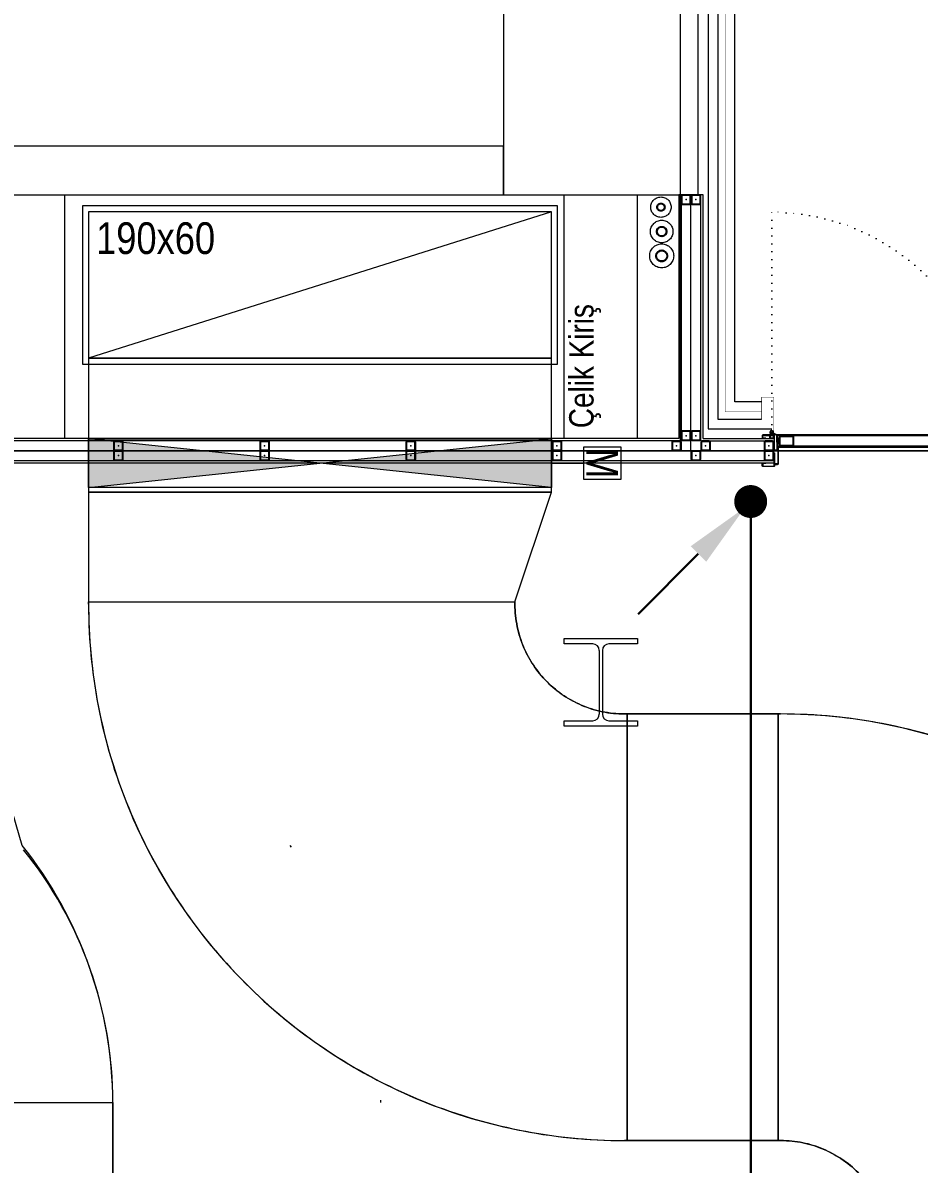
# Model space of a CAD drawing. Extents: x -2050 to 29725, y -1777 to 6820.
# Drawn here: x 19520.3 to 19888.2, y 1547.3 to 2015.5 of the extents above; entities that cross this region are included whole.
import ezdxf
from ezdxf.enums import TextEntityAlignment as Align
from ezdxf.xclip import XClip

# ---------------------------------------------------------------- set-up
doc = ezdxf.new("R2010")
doc.units = 0
doc.header["$LTSCALE"] = 25
doc.header["$MEASUREMENT"] = 0
doc.header["$XCLIPFRAME"] = 0
doc.linetypes.add('DOT2', pattern=[0.125, 0, -0.125])
doc.linetypes.add('HIDDEN', pattern=[0.375, 0.25, -0.125])
doc.layers.get('0').update_dxf_attribs({"color": 9, "lineweight": 9})
for name, color, linetype, lineweight in [('00', 9, 'Continuous', 9), ('01', 9, 'Continuous', 9), ('06B', 9, 'Continuous', 9), ('06D', 9, 'Continuous', 9), ('10', 9, 'Continuous', 9), ('11', 9, 'Continuous', 9), ('20', 9, 'DOT2', 9), ('21', 9, 'Continuous', 9), ('33', 9, 'BATTING', 9), ('40', 9, 'Continuous', 9), ('40B', 9, 'Continuous', 9), ('DATA TAVAN', 160, 'Continuous', 30), ('E-AŞAĞIDAN GELEN HAT', 7, 'Continuous', 30)]:
    doc.layers.add(name, color=color, linetype=linetype, lineweight=lineweight)
doc.styles.add('DEBI-BLOCK', font='arial.ttf', dxfattribs={"width": 0.8})
doc.styles.add('MuuM_TEXT-STANDART', font='ARIALN.TTF')
doc.linetypes.add('BATTING', pattern='A,0.0001,-0.1,[134,ltypeshp.shx,S=0.1,R=0,X=-0.1,Y=0],-0.2,[134,ltypeshp.shx,S=0.1,R=180,X=0.1,Y=0],-0.1', length=0.4001)

# ---------------------------------------------------------------- blocks, each defined once
blk = doc.blocks.new('p-m-mekanik')
h = blk.add_hatch(color=256)
h.paths.add_polyline_path([(779.75, 1420.82), (779.75, 1440.82), (684.75, 1430.82)])
h.paths.add_polyline_path([(589.75, 1420.82), (684.75, 1430.82), (589.75, 1440.82)])
for p, q in [((782.25, 1536.47), (587.25, 1536.47)), ((587.25, 1536.47), (587.25, 1471.47)), ((782.25, 1471.47), (782.25, 1536.47)), ((779.75, 1533.97), (589.75, 1473.97)), ((779.75, 1533.97), (589.75, 1533.97)), ((589.75, 1533.97), (589.75, 1473.97)), ((779.75, 1473.97), (779.75, 1533.97)), ((587.25, 1471.47), (782.25, 1471.47)), ((779.75, 1473.97), (589.75, 1473.97)), ((589.75, 1473.97), (589.75, 1418.97)), ((589.75, 1473.97), (779.75, 1473.97)), ((779.75, 1418.97), (779.75, 1473.97)), ((779.75, 1420.82), (589.75, 1440.82)), ((589.75, 1420.82), (779.75, 1440.82)), ((589.75, 1420.82), (589.75, 1440.82)), ((589.75, 1440.82), (779.75, 1440.82)), ((779.75, 1440.82), (779.75, 1420.82)), ((808.34, 1437.4), (792.84, 1437.4)), ((792.84, 1437.4), (792.84, 1424.24)), ((808.34, 1424.24), (808.34, 1437.4)), ((779.75, 1430.82), (792.84, 1430.82)), ((792.84, 1424.24), (808.34, 1424.24)), ((779.75, 1420.82), (589.75, 1420.82)), ((779.75, 1418.97), (589.75, 1418.97)), ((589.75, 1418.97), (589.75, 1373.97)), ((589.75, 1418.97), (779.75, 1418.97)), ((764.75, 1373.97), (779.75, 1418.97)), ((589.75, 1372.97), (589.75, 1373.97)), ((589.75, 1373.97), (764.75, 1373.97)), ((589.75, 1373.97), (764.75, 1373.97)), ((764.75, 1373.97), (764.75, 1372.97)), ((809.75, 1327.97), (810.75, 1327.97)), ((810.75, 1327.97), (810.75, 1152.97)), ((810.75, 1327.97), (872.8, 1327.97)), ((810.75, 1152.97), (810.75, 1327.97)), ((872.8, 1152.97), (872.8, 1327.97)), ((872.8, 1327.97), (873.8, 1327.97)), ((872.8, 1327.97), (872.8, 1152.97)), ((673.08, 1273.27), (672.45, 1274.04)), ((449.75, 1168.55), (599.75, 1168.55)), ((449.75, 1168.55), (599.75, 1168.55)), ((599.75, 1168.55), (599.75, 901.95)), ((709.75, 1168.55), (709.75, 1169.55)), ((810.75, 1152.97), (809.75, 1152.97)), ((872.8, 1152.97), (810.75, 1152.97)), ((873.8, 1152.97), (872.8, 1152.97))]:
    blk.add_line(p, q)
at = {"ltscale": 20}
for centre, radius in [((824.66, 1535.9), 4.18), ((824.97, 1525.9), 4.62), ((824.97, 1515.9), 4.92)]:
    blk.add_circle(centre, radius, dxfattribs=at)
at = {"ltscale": 0.5}
for centre, radius in [((824.66, 1535.9), 1.69), ((824.66, 1535.9), 1.36), ((824.97, 1525.9), 2.12), ((824.97, 1525.9), 1.79), ((824.97, 1515.9), 2.42), ((824.97, 1515.9), 2.42), ((824.97, 1515.9), 2.09), ((824.97, 1515.9), 2.09)]:
    blk.add_circle(centre, radius, dxfattribs=at)
for centre, radius, start, end in [((809.75, 1372.97), 220, 180, 270), ((809.75, 1372.97), 45, 180, 270), ((873.8, 1107.97), 220, 0, 90), ((434.75, 1168.55), 165, 0, 38.9453), ((873.8, 1107.97), 45, 0, 90)]:
    blk.add_arc(centre, radius, start, end)
at = {"layer": '40'}
for points in [[(1289.75, 170.69, 0.000003), (1289.75, 257.22)], [(1093.8, 1107.97, 0.414214), (873.8, 1327.97), (810.75, 1327.97, -0.426948), (764.75, 1373.97), (779.75, 1418.97), (589.75, 1418.97), (589.75, 1373.97, 0.415538), (809.75, 1152.97), (872.8, 1152.97, -0.426948), (918.8, 1106.97)]]:
    blk.add_lwpolyline(points, format="xyb", dxfattribs=at)
blk.add_lwpolyline([(614.75, -69.03), (614.7, 391.55), (621.45, 391.55), (621.45, 885.95), (611.75, 885.95), (611.75, 901.95), (599.75, 901.95), (599.75, 1168.55, 0.168741), (562.45, 1274.04), (528.71, 1390.03, -0.200457), (524.75, 1401.23), (524.75, 1418.74), (374.75, 1418.74), (374.75, 1400.23, 0.171585), (411.42, 1296.52), (445.79, 1179.76, -0.200457), (449.75, 1168.55), (449.75, 901.95), (437.75, 901.95), (437.75, 885.95), (427.95, 885.95), (427.95, 391.55), (434.7, 391.55), (434.75, -69.03)], format="xyb", close=True, dxfattribs=at)
at = {"style": 'MuuM_TEXT-STANDART'}
blk.add_text('190x60', height=13, dxfattribs=at).set_placement((592.83, 1516.68))
blk.add_text('M', height=13, rotation=270, dxfattribs=at).set_placement((794.08, 1437.05))
at = {"style": 'DEBI-BLOCK', "width": 0.75, "flags": 8}
for tag, p in [('-', (399.97, 1627.23)), ('-', (251.72, 1361.56)), ('-', (3296.35, 465.16)), ('DEBI', (3296.35, 452.46))]:
    blk.add_attdef(tag, text='', height=13, rotation=90, dxfattribs=at).set_placement(p, align=Align.BOTTOM_RIGHT)
at = {"style": 'DEBI-BLOCK', "width": 0.75, "flags": 9}
for p in [(402.57, 1610.63), (3298.95, 448.56)]:
    blk.add_attdef('ID', text='', height=3.9, rotation=90, dxfattribs=at).set_placement(p, align=Align.MIDDLE)
at = {"style": 'DEBI-BLOCK', "width": 0.75, "flags": 8}
blk.add_attdef('KESITY', text='', height=13, rotation=90, dxfattribs=at).set_placement((3279.01, 503.33), align=Align.TOP_LEFT)
at = {"style": 'DEBI-BLOCK', "width": 0.8, "flags": 8}
blk.add_attdef('X', text='', height=13, rotation=90, dxfattribs=at).set_placement((3279.01, 499.49), align=Align.TOP_CENTER)
at = {"style": 'DEBI-BLOCK', "width": 0.75, "flags": 8}
blk.add_attdef('KESITX', text='', height=13, rotation=90, dxfattribs=at).set_placement((3279.01, 495.54), align=Align.TOP_RIGHT)
blk = doc.blocks.new('p-kolon_80x80')
blk.add_lwpolyline([(-40, -40), (40, -40), (40, 40), (-40, 40)], close=True)
blk = doc.blocks.new('prf-scr2')
at = {"linetype": 'DOT2', "ltscale": 10}
blk.add_line((0, 0.19), (0, -1.06), dxfattribs=at)
for p, q in [((0.09, -0.24), (-0.09, -0.2)), ((-0.09, -0.24), (0.09, -0.28)), ((0.09, -0.32), (-0.09, -0.28)), ((-0.09, -0.32), (0.09, -0.36)), ((0.09, -0.4), (-0.09, -0.36)), ((-0.09, -0.4), (0.09, -0.44)), ((0.09, -0.48), (-0.09, -0.44)), ((-0.09, -0.48), (0.09, -0.52)), ((0.09, -0.56), (-0.09, -0.52)), ((-0.09, -0.56), (0.09, -0.6)), ((0.09, -0.64), (-0.09, -0.6)), ((-0.09, -0.64), (0.09, -0.68)), ((0.09, -0.72), (-0.09, -0.68)), ((-0.09, -0.72), (0.09, -0.76)), ((0.06, -0.84), (-0.08, -0.76)), ((-0.07, -0.8), (0.06, -0.84)), ((0.09, -0.17), (0, -0.15)), ((0, -0.18), (0.09, -0.2))]:
    blk.add_line(p, q)
blk.add_lwpolyline([(0.23, 0), (-0.23, 0), (-0.23, -0.01), (-0.12, -0.14), (0.12, -0.14), (0.23, -0.01), (0.23, 0)], close=True)
for points in [[(0.23, -0.01), (-0.23, -0.01)], [(-0.09, -0.14), (-0.09, -0.2), (-0.12, -0.22), (-0.12, -0.23), (-0.09, -0.24), (-0.09, -0.28), (-0.12, -0.3), (-0.12, -0.31), (-0.09, -0.32), (-0.09, -0.36), (-0.12, -0.38), (-0.12, -0.39), (-0.09, -0.4), (-0.09, -0.44), (-0.12, -0.46), (-0.12, -0.46), (-0.09, -0.48), (-0.09, -0.52), (-0.12, -0.54), (-0.12, -0.54), (-0.09, -0.56), (-0.09, -0.6), (-0.12, -0.62), (-0.12, -0.62), (-0.09, -0.64), (-0.09, -0.68), (-0.12, -0.69), (-0.12, -0.7), (-0.09, -0.72), (-0.09, -0.73), (-0.08, -0.76), (-0.1, -0.77), (-0.1, -0.78), (-0.07, -0.8), (-0.01, -0.94), (0, -0.95), (0.01, -0.94), (0.08, -0.76), (0.09, -0.76), (0.12, -0.74), (0.12, -0.73), (0.09, -0.72), (0.09, -0.68), (0.12, -0.66), (0.12, -0.66), (0.09, -0.64), (0.09, -0.6), (0.12, -0.58), (0.12, -0.58), (0.09, -0.56), (0.09, -0.52), (0.12, -0.5), (0.12, -0.5), (0.09, -0.48), (0.09, -0.44), (0.12, -0.43), (0.12, -0.42), (0.09, -0.4), (0.09, -0.36), (0.12, -0.35), (0.12, -0.34), (0.09, -0.32), (0.09, -0.28), (0.12, -0.27), (0.12, -0.26), (0.09, -0.24), (0.09, -0.2), (0.12, -0.19), (0.12, -0.18), (0.09, -0.17), (0.09, -0.14)]]:
    blk.add_lwpolyline(points)
blk = doc.blocks.new('gr-p-barel kilitli kapı kolu')
at = {"flags": 128}
for points in [[(-0.9, 0.8), (-0.9, 4.9), (-11.7, 4.9), (-11.7, 6.7), (0.9, 6.7), (0.9, 0.8)], [(-0.8, 5), (0.8, 6.6)]]:
    blk.add_lwpolyline(points, dxfattribs=at)
blk.add_lwpolyline([(-2.75, 0), (-2.75, 0.7), (2.75, 0.7), (2.75, 0)])
blk.add_lwpolyline([(-1.3, 0.7), (1.3, 0.7), (1.3, 0.8), (-1.3, 0.8)], close=True)
blk = doc.blocks.new('k-audi-teras')
at = {"layer": '10'}
for points in [[(-12.4, 4.6, 0.414214), (-12.5, 4.5), (-12.5, 0.1, 0.414214), (-12.4, 0), (-7.1, 0), (-7.1, -0.2), (-12.4, -0.2, -0.414214), (-12.7, 0.1), (-12.7, 4.5, -0.414214), (-12.4, 4.8), (-11.5, 4.8, -0.414214), (-11.2, 4.5), (-11.2, 3.4), (-11.4, 3.4), (-11.4, 4.5, 0.414214), (-11.5, 4.6)], [(-11.5, -0.2, 0.414214), (-11.8, -0.5), (-11.8, -1.5, 0.414214), (-11.5, -1.8), (-5.1, -1.8, 0.414214), (-4.8, -1.5, 0.414214), (-5.1, -1.2), (-6, -1.2), (-6, -0.2), (0, -0.2, 0.414214), (0.3, 0.1), (0.3, 4.5, 0.414214), (0, 4.8), (-0.9, 4.8, 0.414214), (-1.2, 4.5), (-1.2, 3.4), (-1, 3.4), (-1, 4.5, -0.414214), (-0.9, 4.6), (0, 4.6, -0.414214), (0.1, 4.5), (0.1, 0.1, -0.414214), (0, 0), (-6.2, 0), (-6.2, -1.4), (-5.1, -1.4, -0.414214), (-5, -1.5, -0.414214), (-5.1, -1.6), (-11.5, -1.6, -0.414214), (-11.6, -1.5), (-11.6, -0.5, -0.414214), (-11.5, -0.4), (-10.6, -0.4), (-10.6, -0.2)], [(0.81, 0.38), (0.17, -1), (-2.7, -1), (-2.7, -1.2), (0.3, -1.2), (0.98, 0.27, 14.796002)], [(-11.5, -178.6, -0.414214), (-11.8, -178.3), (-11.8, -177.3, -0.414214), (-11.5, -177), (-5.1, -177, -0.414214), (-4.8, -177.3, -0.414214), (-5.1, -177.6), (-6, -177.6), (-6, -178.6), (0, -178.6, -0.414214), (0.3, -178.9), (0.3, -183.3, -0.414214), (0, -183.6), (-0.9, -183.6, -0.414214), (-1.2, -183.3), (-1.2, -182.2), (-1, -182.2), (-1, -183.3, 0.414214), (-0.9, -183.4), (0, -183.4, 0.414214), (0.1, -183.3), (0.1, -178.9, 0.414214), (0, -178.8), (-6.2, -178.8), (-6.2, -177.4), (-5.1, -177.4, 0.414214), (-5, -177.3, 0.414214), (-5.1, -177.2), (-11.5, -177.2, 0.414214), (-11.6, -177.3), (-11.6, -178.3, 0.414214), (-11.5, -178.4), (-10.6, -178.4), (-10.6, -178.6)], [(0.81, -179.18), (0.17, -177.8), (-2.7, -177.8), (-2.7, -177.6), (0.3, -177.6), (0.98, -179.07, -14.796002)], [(-12.4, -183.4, -0.414214), (-12.5, -183.3), (-12.5, -178.9, -0.414214), (-12.4, -178.8), (-7.1, -178.8), (-7.1, -178.6), (-12.4, -178.6, 0.414214), (-12.7, -178.9), (-12.7, -183.3, 0.414214), (-12.4, -183.6), (-11.5, -183.6, 0.414214), (-11.2, -183.3), (-11.2, -182.2), (-11.4, -182.2), (-11.4, -183.3, -0.414214), (-11.5, -183.4)]]:
    blk.add_lwpolyline(points, format="xyb", close=True, dxfattribs=at)
for points in [[(-1.35, -88.8), (-3.35, -88.8), (-3.35, -89.1), (-4.39, -89.1), (-4.39, -1.5), (-3.35, -1.5), (-3.35, -1.8), (-1.35, -1.8), (-1.35, -1.5), (-3.05, -1.5), (-3.05, -1.2), (-4.69, -1.2), (-4.69, -89.4), (-3.05, -89.4), (-3.05, -89.1), (-1.35, -89.1)], [(-3.35, -88.8), (-1.35, -88.8), (-1.35, -89.4), (0.3, -89.4), (0.3, -1.2), (-1.35, -1.2), (-1.35, -1.8), (-3.35, -1.8), (-3.35, -2.1), (-1.05, -2.1), (-1.05, -1.5), (0, -1.5), (0, -89.1), (-1.05, -89.1), (-1.05, -88.5), (-3.35, -88.5), (-3.35, -88.8)], [(-1.35, -90), (-3.35, -90), (-3.35, -89.7), (-4.39, -89.7), (-4.39, -177.3), (-3.35, -177.3), (-3.35, -177), (-1.35, -177), (-1.35, -177.3), (-3.05, -177.3), (-3.05, -177.6), (-4.69, -177.6), (-4.69, -89.4), (-3.05, -89.4), (-3.05, -89.7), (-1.35, -89.7)], [(-3.35, -90), (-1.35, -90), (-1.35, -89.4), (0.3, -89.4), (0.3, -177.6), (-1.35, -177.6), (-1.35, -177), (-3.35, -177), (-3.35, -176.7), (-1.05, -176.7), (-1.05, -177.3), (0, -177.3), (0, -89.7), (-1.05, -89.7), (-1.05, -90.3), (-3.35, -90.3), (-3.35, -90)]]:
    blk.add_lwpolyline(points, dxfattribs=at)
for points in [[(-4.2, -2.1), (-4.2, -8.1), (-0.2, -8.1), (-0.2, -2.1)], [(-3.9, -2.4), (-3.9, -7.8), (-0.5, -7.8), (-0.5, -2.4)], [(-4.2, -88.5), (-4.2, -82.5), (-0.2, -82.5), (-0.2, -88.5)], [(-3.9, -88.2), (-3.9, -82.8), (-0.5, -82.8), (-0.5, -88.2)], [(-4.2, -90.3), (-4.2, -96.3), (-0.2, -96.3), (-0.2, -90.3)], [(-3.9, -90.6), (-3.9, -96), (-0.5, -96), (-0.5, -90.6)], [(-4.2, -176.7), (-4.2, -170.7), (-0.2, -170.7), (-0.2, -176.7)], [(-3.9, -176.4), (-3.9, -171), (-0.5, -171), (-0.5, -176.4)]]:
    blk.add_lwpolyline(points, close=True, dxfattribs=at)
for centre in [(1.3, 0.95), (1.3, -179.75)]:
    blk.add_circle(centre, 0.55, dxfattribs=at)
at = {"layer": '20', "linetype": 'HIDDEN'}
for points in [[(0.1, 0.2), (-1.2, 0.2), (-1.2, 1.7), (0.1, 1.7)], [(0.79, 0.4), (-1, 0.4), (-1, 1.5), (0.79, 1.5)], [(0.1, -179), (-1.2, -179), (-1.2, -180.5), (0.1, -180.5)], [(0.79, -179.2), (-1, -179.2), (-1, -180.3), (0.79, -180.3)]]:
    blk.add_lwpolyline(points, dxfattribs=at)
at = {"layer": '20'}
for points in [[(1.3, 0.95), (91.66, 0.95)], [(1.3, -179.75), (91.66, -179.75)]]:
    blk.add_lwpolyline(points, dxfattribs=at)
for centre, start, end in [((1.29, 0.95), 268.3229, 359.9985), ((1.29, -179.75), 0.0015, 91.6771)]:
    blk.add_arc(centre, 90.36, start, end, dxfattribs=at)
at = {"layer": '06B', "xscale": -1, "rotation": 90}
blk.add_blockref('gr-p-barel kilitli kapı kolu', (-4.71, -81.4), dxfattribs=at)
at = {"layer": '06B', "rotation": 270}
blk.add_blockref('gr-p-barel kilitli kapı kolu', (0.31, -81.4), dxfattribs=at)
at = {"layer": '10'}
for p in [(-2.2, -1.5), (-2.42, -89.7)]:
    blk.add_blockref('prf-scr2', p, dxfattribs=at)
at = {"layer": '10', "xscale": -1, "rotation": 180}
for p in [(-2.42, -89.1), (-2.2, -177.3)]:
    blk.add_blockref('prf-scr2', p, dxfattribs=at)
blk = doc.blocks.new('Prf-40x40')
for points in [[(1.5, -2), (-1.5, -2, -0.414214), (-2, -1.5), (-2, 1.5, -0.414214), (-1.5, 2), (1.5, 2, -0.414214), (2, 1.5), (2, -1.5, -0.414214)], [(1.5, -1.7), (-1.5, -1.7, -0.414214), (-1.7, -1.5), (-1.7, 1.5, -0.414214), (-1.5, 1.7), (1.5, 1.7, -0.414214), (1.7, 1.5), (1.7, -1.5, -0.414214)]]:
    blk.add_lwpolyline(points, format="xyb", close=True)
blk.add_point((0, 0))
blk = doc.blocks.new('prf-36')
for p, q in [((-15, 18), (15, 18)), ((-15, 15.75), (-15, 18)), ((-3.325, 15.75), (-15, 15.75)), ((15, 15.75), (3.325, 15.75)), ((15, 18), (15, 15.75)), ((-0.625, 13.05), (-0.625, -13.05)), ((0.625, 13.05), (0.625, -13.05)), ((-15, -15.75), (-3.325, -15.75)), ((-15, -18), (-15, -15.75)), ((15, -18), (-15, -18)), ((3.325, -15.75), (15, -15.75)), ((15, -15.75), (15, -18))]:
    blk.add_line(p, q)
for centre, start, end in [((-3.325, 13.05), 0, 90), ((3.325, 13.05), 90, 180), ((-3.325, -13.05), 270, 0), ((3.325, -13.05), 180, 270)]:
    blk.add_arc(centre, 2.7, start, end)
blk = doc.blocks.new('ÇATI KATI PLANI')
at = {"layer": '00'}
blk.add_lwpolyline([(19097.5, 1945), (19717.5, 1945), (19717.5, 1965), (19097.5, 1965)], close=True, dxfattribs=at)
at = {"layer": '06D'}
for points in [[(19805.5, 2075), (19805.5, 1853), (19823.5, 1853)], [(19823.5, 1860), (19812.5, 1860), (19812.5, 2070)], [(19537.5, 1845), (19537.5, 1945)], [(19742.5, 1845), (19742.5, 1945)], [(19772.5, 1845), (19772.5, 1945)], [(19019.5, 1840), (19788.61, 1840), (19794.5, 1840), (19794.5, 1846.13), (19794.5, 1943)], [(19794.5, 1840), (19826.5, 1840)]]:
    blk.add_lwpolyline(points, dxfattribs=at)
at = {"layer": '10'}
for points, const_width in [([(19808.5, 2075), (19808.5, 1856), (19823.5, 1856)], 0.1), ([(19825.17, 1835), (19828.5, 1835), (19828.5, 1862), (19823.5, 1862), (19823.5, 1853), (19818.5, 1853)], 0.2)]:
    blk.add_lwpolyline(points, dxfattribs=dict(at, const_width=const_width))
at = {"layer": '11'}
for points in [[(19799.5, 1845), (19799.5, 1945), (19789.5, 1945), (19789.5, 1845), (19017.5, 1845)], [(19790.5, 1944), (19790.5, 1844), (19017.5, 1844)], [(19798.5, 1844), (19798.5, 1945)], [(19799.5, 1845), (19828.5, 1845)], [(19798.5, 1844), (19828.5, 1844)], [(19017.5, 1836), (19798.5, 1836)], [(19797.5, 1836), (19828.5, 1836)], [(19017.5, 1835), (19799.5, 1835), (19799.5, 1835)], [(19797.5, 1835), (19828.5, 1835)]]:
    blk.add_lwpolyline(points, dxfattribs=at)
at = {"layer": '33', "ltscale": 0.4}
for points in [[(19801.5, 2075), (19801.5, 1849), (19827.62, 1849)], [(19019.5, 1840), (19788.61, 1840), (19794.5, 1840), (19794.5, 1846.13), (19794.5, 1943)]]:
    blk.add_lwpolyline(points, dxfattribs=at)
at = {"layer": '40B'}
for points in [[(19790, 2365), (19790, 1840), (20467.48, 1840), (20467.5, 325), (21852.5, 325), (21852.5, 2365)], [(20467.48, 1840), (18997.5, 1840), (18997.5, 325), (20467.48, 325)]]:
    blk.add_lwpolyline(points, close=True, dxfattribs=at)
at = {"rotation": 90}
blk.add_blockref('k-audi-teras', (19828.57, 1846.2), dxfattribs=at)
at = {"layer": '01'}
blk.add_blockref('p-kolon_80x80', (19757.5, 1985), dxfattribs=at)
at = {"layer": '10', "xscale": -1}
for p in [(19792.5, 1943), (19796.5, 1943), (19792.5, 1846.13), (19796.5, 1846.13), (19559.5, 1842), (19619.5, 1842), (19679.5, 1842), (19739.5, 1842), (19788.61, 1842), (19800.5, 1842), (19826.5, 1842), (19559.5, 1838), (19619.5, 1838), (19679.5, 1838), (19739.5, 1838), (19796.5, 1838), (19826.5, 1838)]:
    blk.add_blockref('Prf-40x40', p, dxfattribs=at)
at = {"layer": '10'}
blk.add_blockref('prf-36', (19757.5, 1745), dxfattribs=at)
at = {"layer": '21', "insert": (19751.04, 1849.25), "char_height": 10, "attachment_point": 4, "rotation": 90, "style": 'MuuM_TEXT-STANDART'}
blk.add_mtext_dynamic_manual_height_columns('Çelik Kiriş', width=388.5584, gutter_width=156.51, heights=[0], dxfattribs=at)

msp = doc.modelspace()

# ---------------------------------------------------------------- linework, layer by layer
at = {"layer": 'DATA TAVAN'}
msp.add_line((19818.99, 1815.79), (19818.99, 1351.8), dxfattribs=at)
at = {"layer": 'E-AŞAĞIDAN GELEN HAT', "color": 3, "linetype": 'Continuous'}
msp.add_line((19797.49, 1797.71), (19772.76, 1773), dxfattribs=at)
at = {"layer": 'E-AŞAĞIDAN GELEN HAT', "color": 4, "linetype": 'Continuous', "const_width": 6.75}
msp.add_lwpolyline([(19815.62, 1819.16, 1), (19822.37, 1819.16, 1)], format="xyb", close=True, dxfattribs=at)
at = {"layer": 'E-AŞAĞIDAN GELEN HAT', "color": 3, "linetype": 'Continuous'}
msp.add_solid([(19794.38, 1800.82), (19800.75, 1794.45), (19816.66, 1816.72)], dxfattribs=at)

# ---------------------------------------------------------------- block references
msp.add_blockref('ÇATI KATI PLANI', (0, 0))
at = {"layer": '06D'}
ref = msp.add_blockref('p-m-mekanik', (18957.5, 404.03), dxfattribs=at)
XClip(ref).set_block_clipping_path([(3794.6195661565, 2087.3897938135), (2991.8628964433, 2087.3897938135), (2991.8628964433, 1884.1623297569), (-441.8797131966, 1884.1623297569), (-441.8797131966, -324.0336106115), (3794.6195661565, -324.0336106115)])

doc.saveas('drawing.dxf')
